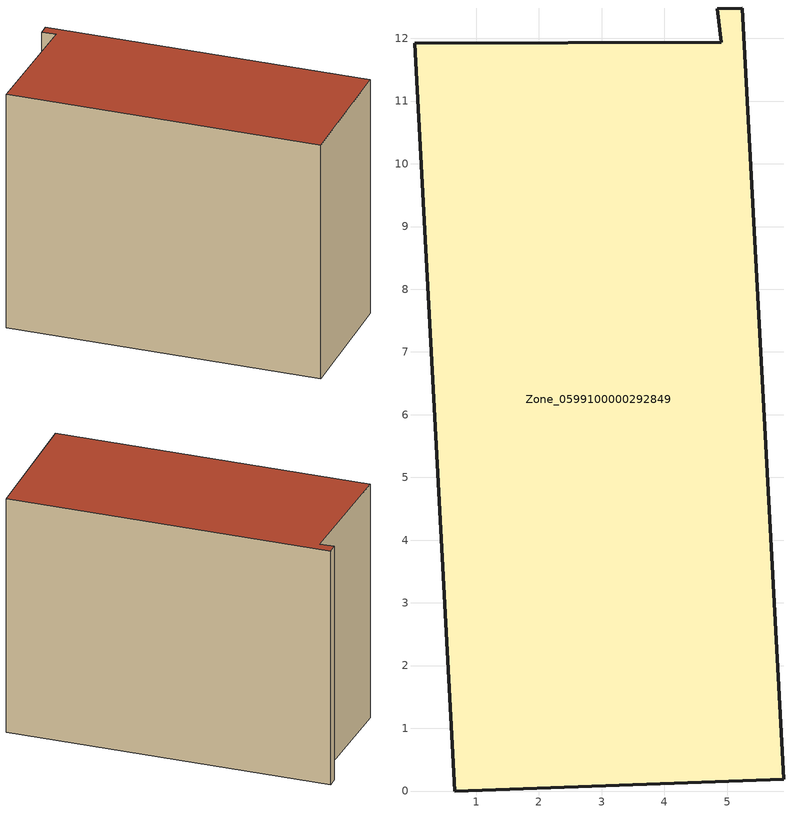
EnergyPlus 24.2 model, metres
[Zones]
Zone_0599100000292849
 floor ground (C_G): 4.84,12.47 5.24,12.48 5.9,0.19 0.66,0 0.02,11.92 4.91,11.94 z0
 wall outside (C_F): 0.66,0 5.9,0.19 5.24,12.48 4.84,12.47 4.91,11.94 0.02,11.92 0.66,0 z0:9.54
 roof outside (C_R): 5.24,12.48 4.84,12.47 4.91,11.94 0.02,11.92 0.66,0 5.9,0.19 z9.54
[BUILDING]
Pand.0599100000292849: North Axis=0; Terrain=City; Loads Convergence Tolerance Value=0.04; Temperature Convergence Tolerance Value=0.4; Solar Distribution=FullExterior; Maximum Number of Warmup Days=25; Minimum Number of Warmup Days=1
[Site:Location]
Rotterdam.The.Hague.AP_ZH_NLD Design_Conditions: Latitude=51.96; Longitude=4.45; Time Zone=1; Elevation=-4.5
[SITE:GROUNDTEMPERATURE:BUILDINGSURFACE]
18, 18, 18, 18, 18, 18, 18, 18, 18, 18, 18, 18
[MATERIAL] Thermal Absorptance=0.9; Solar Absorptance=0.7; Visible Absorptance=0.7
Name | Roughness | Thickness | Conductivity | Density | Specific Heat
G.TI.1946 | MediumSmooth | 0.15 | 1 | 540 | 1210
F.TI.1946 | Rough | 0.3 | 0.857143 | 1920 | 840
R.TI.1946 | MediumRough | 0.2 | 0.1 | 1500 | 1000
[CONSTRUCTION]
C_G: G.TI.1946
C_F: F.TI.1946
C_R: R.TI.1946
[ZONE]
Zone_0599100000292849: Type=1; Multiplier=1; Ceiling Height=Autocalculate; Volume=Autocalculate; Floor Area=autocalculate; Part of Total Floor Area=Yes
[ZONEINFILTRATION:DESIGNFLOWRATE]
Infil_Zone_0599100000292849: Zone or ZoneList or Space or SpaceList=Zone_0599100000292849; Schedule=AlwaysOn; Design Flow Rate Calculation Method=Flow/Area; Flow Rate per Floor Area=0.003; Constant Term Coefficient=1; Temperature Term Coefficient=0; Velocity Term Coefficient=0; Velocity Squared Term Coefficient=0
[HVACTEMPLATE:ZONE:IDEALLOADSAIRSYSTEM]
Zone_0599100000292849: Maximum Heating Supply Air Temperature=50; Minimum Cooling Supply Air Temperature=13; Maximum Heating Supply Air Humidity Ratio=0.0156; Minimum Cooling Supply Air Humidity Ratio=0.0077; Heating Limit=NoLimit; Cooling Limit=NoLimit; Dehumidification Control Type=ConstantSensibleHeatRatio; Cooling Sensible Heat Ratio=0.7; Dehumidification Setpoint=60; Humidification Control Type=None; Humidification Setpoint=30; Outdoor Air Method=None; Outdoor Air Flow Rate per Person=0.00944; Outdoor Air Flow Rate per Zone Floor Area=0; Outdoor Air Flow Rate per Zone=0; Demand Controlled Ventilation Type=None; Outdoor Air Economizer Type=NoEconomizer; Heat Recovery Type=None; Sensible Heat Recovery Effectiveness=0.7; Latent Heat Recovery Effectiveness=0.65
[ZONECONTROL:THERMOSTAT]
ThermostatControl_Zone_0599100000292849: Zone or ZoneList=Zone_0599100000292849; Control Type Schedule=DualSetpointControlType; Control 1=Thermostat_Zone_0599100000292849; Temperature Difference Between Cutout And Setpoint=0
[THERMOSTATSETPOINT:DUALSETPOINT]
Thermostat_Zone_0599100000292849: Heating Setpoint Temperature Schedule=HeatingSetpoint_Zone_0599100000292849; Cooling Setpoint Temperature Schedule=CoolingSetpoint_Zone_0599100000292849
[SCHEDULE:COMPACT]
HeatingSetpoint_Zone_0599100000292849: Through: 12/31, For: AllDays, Until: 24:00, 21
CoolingSetpoint_Zone_0599100000292849: Through: 12/31, For: AllDays, Until: 24:00, 24
DualSetpointControlType: Through: 12/31, For: AllDays, Until: 24:00, 4
AlwaysOn: Through: 12/31, For: AllDays, Until: 24:00, 1
